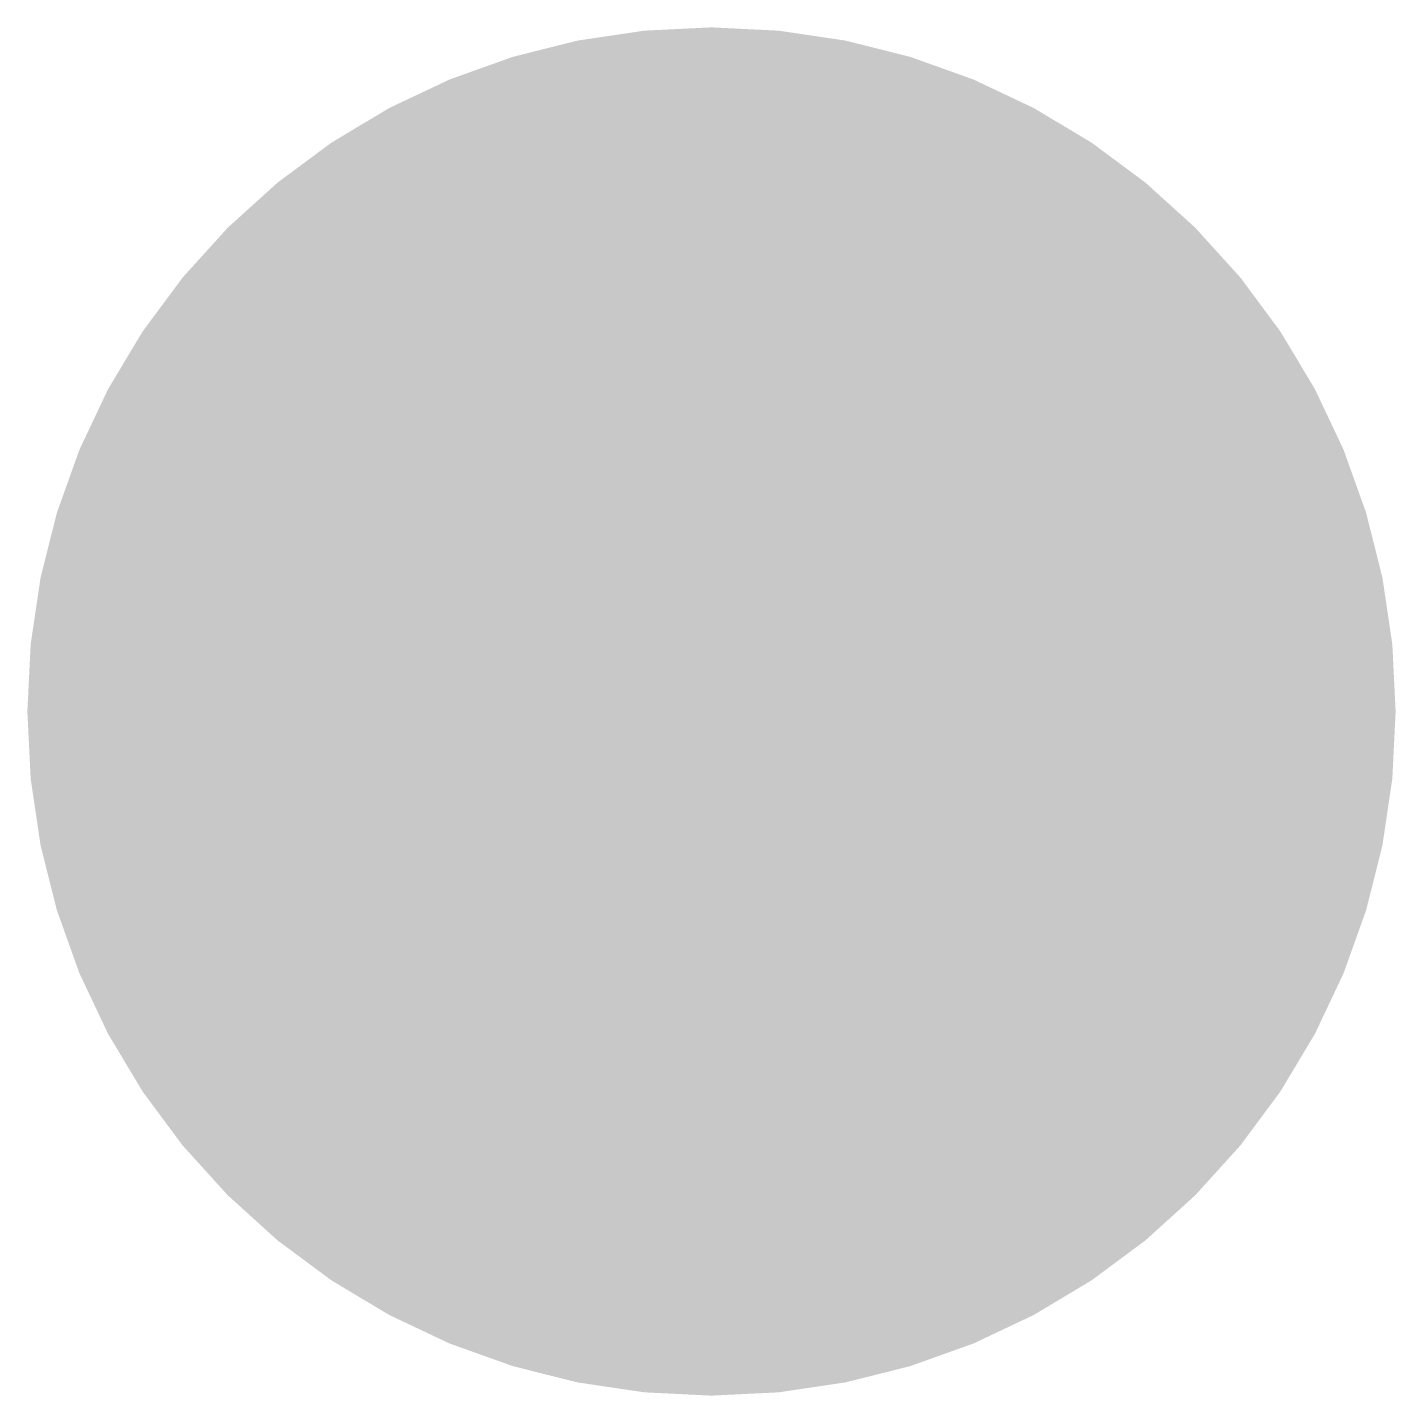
# Model space of a CAD drawing. Extents: x 189.5 to 190.5, y 159.5 to 160.5.
import ezdxf

# ---------------------------------------------------------------- set-up
doc = ezdxf.new("R2010")
doc.units = 0
doc.header["$MEASUREMENT"] = 0
doc.layers.get('0').update_dxf_attribs({"linetype": 'CONTINUOUS'})

msp = doc.modelspace()

# ---------------------------------------------------------------- linework, layer by layer
at = {"const_width": 0.5}
msp.add_lwpolyline([(189.75, 160, 1), (190.25, 160, 1)], format="xyb", close=True, dxfattribs=at)

doc.saveas('drawing.dxf')
